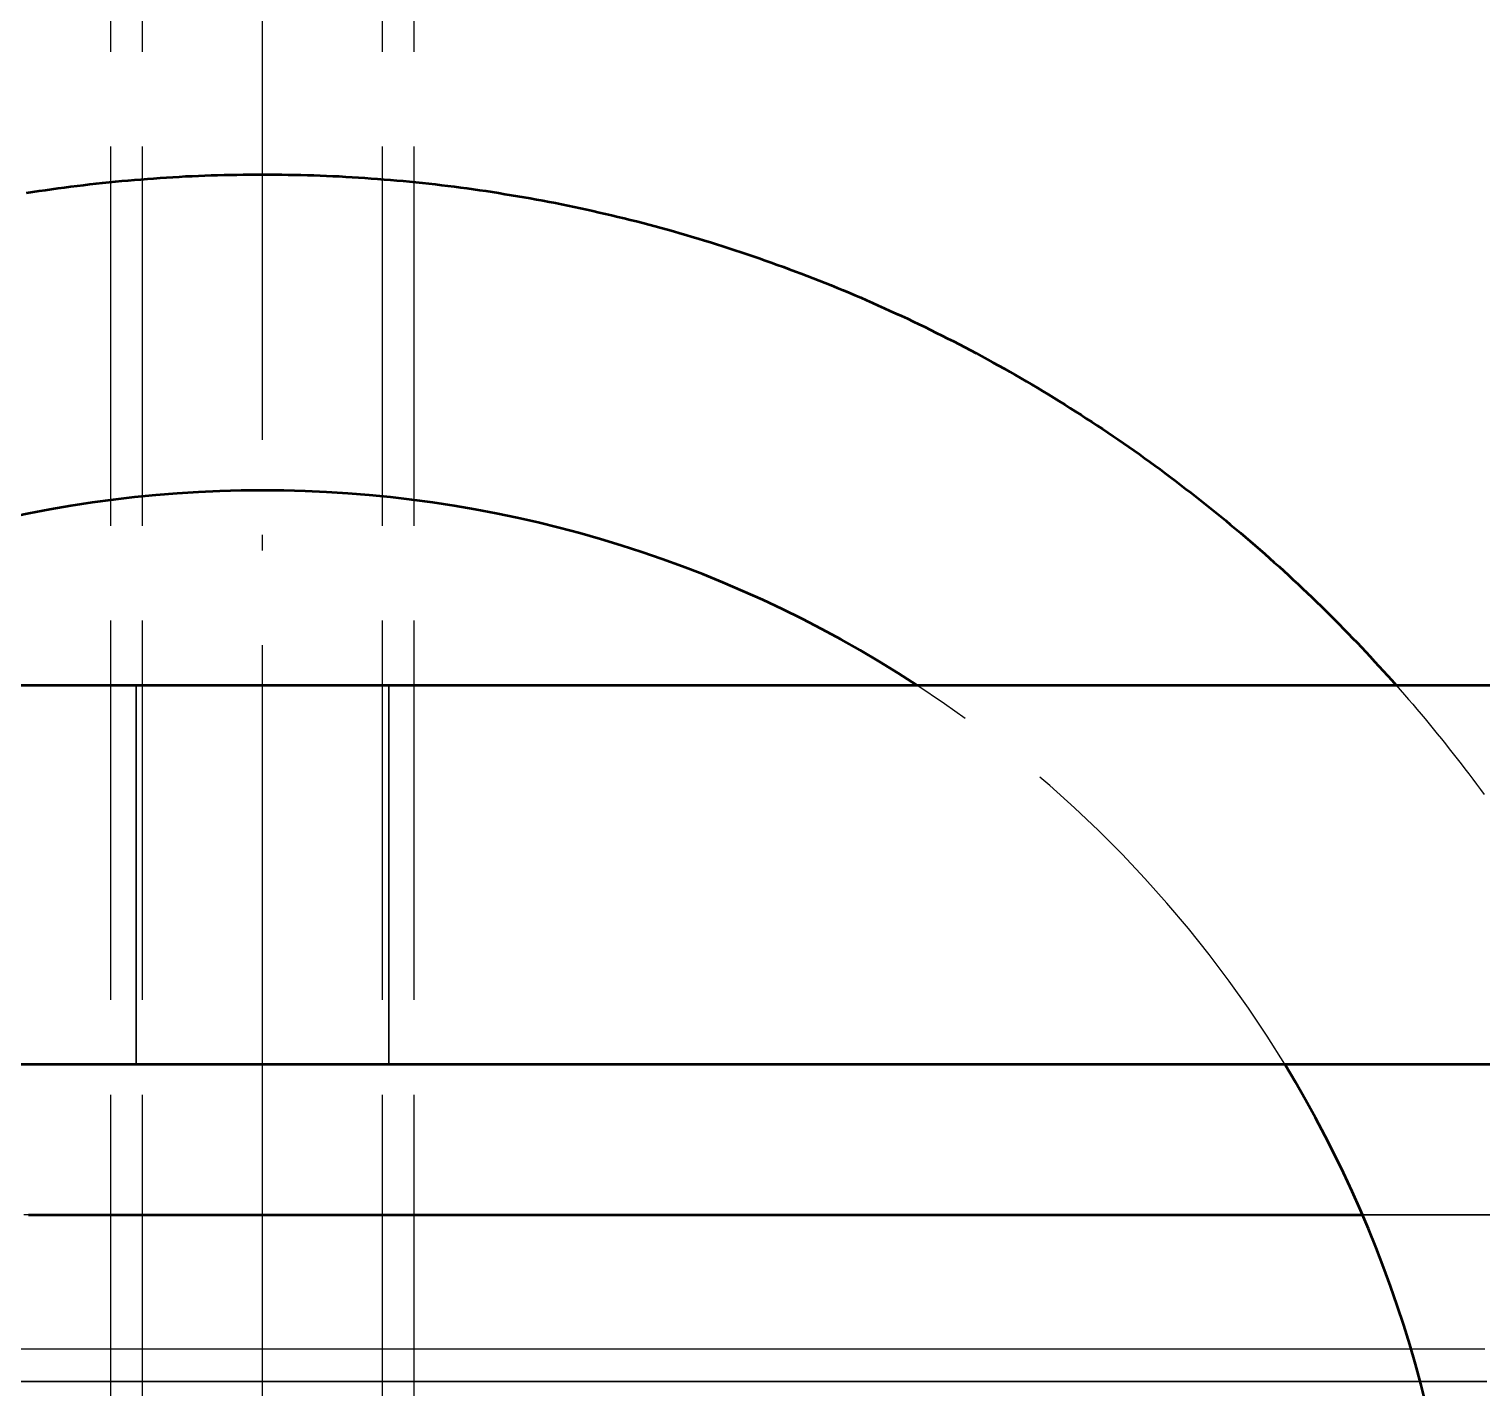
# Model space of a CAD drawing. Header units: millimetres. Extents: x 0 to 594, y 0 to 420.
# Drawn here: x 93.65 to 105.15, y 344.25 to 355 of the extents above; entities that cross this region are included whole.
import ezdxf

# ---------------------------------------------------------------- set-up
doc = ezdxf.new("R2010")
doc.units = ezdxf.units.MM
doc.linetypes.add('ISO02-TRAZOS', pattern=[3.75, 3, -0.75])
doc.linetypes.add('ISO04-TRAZO-PUNTO', pattern=[7.625, 6, -0.75, 0.125, -0.75])
for name, color, linetype, lineweight in [('01-VISIBLE', 7, 'CONTINUOUS', 50), ('02-OCULTA', 4, 'ISO02-TRAZOS', 25), ('03-EJE', 1, 'ISO04-TRAZO-PUNTO', 25)]:
    doc.layers.add(name, color=color, linetype=linetype, lineweight=lineweight)

msp = doc.modelspace()

# ---------------------------------------------------------------- linework, layer by layer
at = {"layer": '01-VISIBLE'}
for p, q in [((82.725, 349.81), (108.275, 349.81)), ((82.725, 346.81), (108.275, 346.81))]:
    msp.add_line(p, q, dxfattribs=at)
for points in [[(93.632, 353.703), (93.682, 353.711), (93.733, 353.719), (93.783, 353.726), (93.833, 353.733), (93.883, 353.74), (93.933, 353.747), (93.984, 353.754), (94.034, 353.76), (94.084, 353.766), (94.135, 353.772), (94.185, 353.778), (94.235, 353.783), (94.286, 353.788), (94.336, 353.793), (94.387, 353.798), (94.437, 353.803), (94.488, 353.807), (94.538, 353.811), (94.589, 353.815), (94.639, 353.819), (94.69, 353.823), (94.74, 353.826), (94.791, 353.829), (94.841, 353.832), (94.892, 353.835), (94.943, 353.837), (94.993, 353.839), (95.044, 353.841), (95.095, 353.843), (95.145, 353.845), (95.196, 353.846), (95.247, 353.847), (95.297, 353.848), (95.348, 353.849), (95.399, 353.85), (95.449, 353.85), (95.5, 353.85), (95.551, 353.85), (95.601, 353.85), (95.652, 353.849), (95.703, 353.848), (95.753, 353.847), (95.804, 353.846), (95.855, 353.845), (95.905, 353.843), (95.956, 353.841), (96.007, 353.839), (96.057, 353.837), (96.108, 353.835), (96.159, 353.832), (96.209, 353.829), (96.26, 353.826), (96.31, 353.823), (96.361, 353.819), (96.411, 353.815), (96.462, 353.811), (96.512, 353.807), (96.563, 353.803), (96.613, 353.798), (96.664, 353.793), (96.714, 353.788), (96.765, 353.783), (96.815, 353.778), (96.865, 353.772), (96.916, 353.766), (96.966, 353.76), (97.016, 353.754), (97.067, 353.747), (97.117, 353.74), (97.167, 353.733), (97.217, 353.726), (97.267, 353.719), (97.318, 353.711), (97.368, 353.703), (97.418, 353.695), (97.468, 353.687), (97.518, 353.679), (97.568, 353.67), (97.617, 353.661), (97.667, 353.652), (97.717, 353.643), (97.767, 353.633), (97.817, 353.624), (97.866, 353.614), (97.916, 353.604), (97.966, 353.593), (98.015, 353.583), (98.065, 353.572), (98.114, 353.561), (98.164, 353.55), (98.213, 353.539), (98.262, 353.527), (98.312, 353.515), (98.361, 353.503), (98.41, 353.491), (98.459, 353.479), (98.508, 353.466), (98.557, 353.453), (98.606, 353.44), (98.655, 353.427), (98.704, 353.413), (98.753, 353.4), (98.802, 353.386), (98.85, 353.372), (98.899, 353.357), (98.948, 353.343), (98.996, 353.328), (99.045, 353.313), (99.093, 353.298), (99.141, 353.283), (99.189, 353.267), (99.238, 353.252), (99.286, 353.236), (99.334, 353.22), (99.382, 353.203), (99.43, 353.187), (99.478, 353.17), (99.525, 353.153), (99.573, 353.136), (99.621, 353.119), (99.668, 353.101), (99.716, 353.083), (99.763, 353.065), (99.81, 353.047), (99.858, 353.029), (99.905, 353.01), (99.952, 352.992), (99.999, 352.973), (100.046, 352.954), (100.093, 352.934), (100.139, 352.915), (100.186, 352.895), (100.233, 352.875), (100.279, 352.855), (100.326, 352.835), (100.372, 352.814), (100.418, 352.793), (100.464, 352.772), (100.511, 352.751), (100.557, 352.73), (100.602, 352.709), (100.648, 352.687), (100.694, 352.665), (100.74, 352.643), (100.785, 352.621), (100.831, 352.598), (100.876, 352.576), (100.921, 352.553), (100.966, 352.53), (101.011, 352.506), (101.056, 352.483), (101.101, 352.459), (101.146, 352.436), (101.19, 352.412), (101.235, 352.387), (101.279, 352.363), (101.324, 352.338), (101.368, 352.314), (101.412, 352.289), (101.456, 352.264), (101.5, 352.238), (101.544, 352.213), (101.588, 352.187), (101.631, 352.161), (101.675, 352.135), (101.718, 352.109), (101.761, 352.083), (101.804, 352.056), (101.847, 352.029), (101.89, 352.002), (101.933, 351.975), (101.976, 351.948), (102.018, 351.92), (102.061, 351.893), (102.103, 351.865), (102.145, 351.837), (102.188, 351.809), (102.23, 351.78), (102.271, 351.752), (102.313, 351.723), (102.355, 351.694), (102.396, 351.665), (102.438, 351.636), (102.479, 351.606), (102.52, 351.577), (102.561, 351.547), (102.602, 351.517), (102.643, 351.487), (102.683, 351.456), (102.724, 351.426), (102.764, 351.395), (102.804, 351.364), (102.844, 351.333), (102.884, 351.302), (102.924, 351.271), (102.964, 351.239), (103.003, 351.208), (103.043, 351.176), (103.082, 351.144), (103.121, 351.112), (103.16, 351.079), (103.199, 351.047), (103.238, 351.014), (103.277, 350.981), (103.315, 350.948), (103.353, 350.915), (103.392, 350.882), (103.43, 350.848), (103.468, 350.815), (103.505, 350.781), (103.543, 350.747), (103.58, 350.713), (103.618, 350.679), (103.655, 350.644), (103.692, 350.61), (103.729, 350.575), (103.766, 350.54), (103.802, 350.505), (103.839, 350.47), (103.875, 350.434), (103.911, 350.399), (103.947, 350.363), (103.983, 350.327), (104.019, 350.291), (104.054, 350.255), (104.09, 350.219), (104.125, 350.182), (104.16, 350.146), (104.195, 350.109), (104.23, 350.072), (104.264, 350.035), (104.299, 349.998), (104.333, 349.961), (104.367, 349.923), (104.401, 349.886), (104.435, 349.848), (104.469, 349.81)], [(93.649, 345.62), (93.699, 345.62), (93.749, 345.62), (93.799, 345.62), (93.849, 345.62), (93.899, 345.62), (93.949, 345.62), (93.999, 345.62), (94.049, 345.62), (94.099, 345.62), (94.149, 345.62), (94.199, 345.62), (94.249, 345.62), (94.3, 345.62), (94.35, 345.62), (94.4, 345.62), (94.45, 345.62), (94.5, 345.62), (94.55, 345.62), (94.6, 345.62), (94.65, 345.62), (94.7, 345.62), (94.75, 345.62), (94.8, 345.62), (94.85, 345.62), (94.9, 345.62), (94.95, 345.62), (95, 345.62), (95.05, 345.62), (95.1, 345.62), (95.15, 345.62), (95.2, 345.62), (95.25, 345.62), (95.3, 345.62), (95.35, 345.62), (95.4, 345.62), (95.45, 345.62), (95.5, 345.62), (95.55, 345.62), (95.6, 345.62), (95.65, 345.62), (95.7, 345.62), (95.75, 345.62), (95.8, 345.62), (95.85, 345.62), (95.9, 345.62), (95.95, 345.62), (96, 345.62), (96.05, 345.62), (96.1, 345.62), (96.15, 345.62), (96.2, 345.62), (96.25, 345.62), (96.3, 345.62), (96.35, 345.62), (96.4, 345.62), (96.45, 345.62), (96.5, 345.62), (96.55, 345.62), (96.6, 345.62), (96.65, 345.62), (96.7, 345.62), (96.751, 345.62), (96.801, 345.62), (96.851, 345.62), (96.901, 345.62), (96.951, 345.62), (97.001, 345.62), (97.051, 345.62), (97.101, 345.62), (97.151, 345.62), (97.201, 345.62), (97.251, 345.62), (97.301, 345.62), (97.351, 345.62), (97.401, 345.62), (97.451, 345.62), (97.501, 345.62), (97.551, 345.62), (97.601, 345.62), (97.651, 345.62), (97.701, 345.62), (97.751, 345.62), (97.801, 345.62), (97.851, 345.62), (97.901, 345.62), (97.951, 345.62), (98.001, 345.62), (98.051, 345.62), (98.101, 345.62), (98.151, 345.62), (98.201, 345.62), (98.251, 345.62), (98.301, 345.62), (98.351, 345.62), (98.401, 345.62), (98.451, 345.62), (98.501, 345.62), (98.551, 345.62), (98.601, 345.62), (98.651, 345.62), (98.701, 345.62), (98.751, 345.62), (98.801, 345.62), (98.851, 345.62), (98.901, 345.62), (98.951, 345.62), (99.001, 345.62), (99.051, 345.62), (99.101, 345.62), (99.151, 345.62), (99.201, 345.62), (99.252, 345.62), (99.302, 345.62), (99.352, 345.62), (99.402, 345.62), (99.452, 345.62), (99.502, 345.62), (99.552, 345.62), (99.602, 345.62), (99.652, 345.62), (99.702, 345.62), (99.752, 345.62), (99.802, 345.62), (99.852, 345.62), (99.902, 345.62), (99.952, 345.62), (100.002, 345.62), (100.052, 345.62), (100.102, 345.62), (100.152, 345.62), (100.202, 345.62), (100.252, 345.62), (100.302, 345.62), (100.352, 345.62), (100.402, 345.62), (100.452, 345.62), (100.502, 345.62), (100.552, 345.62), (100.602, 345.62), (100.652, 345.62), (100.702, 345.62), (100.752, 345.62), (100.802, 345.62), (100.852, 345.62), (100.902, 345.62), (100.952, 345.62), (101.002, 345.62), (101.052, 345.62), (101.102, 345.62), (101.152, 345.62), (101.202, 345.62), (101.252, 345.62), (101.302, 345.62), (101.352, 345.62), (101.402, 345.62), (101.452, 345.62), (101.502, 345.62), (101.552, 345.62), (101.602, 345.62), (101.652, 345.62), (101.702, 345.62), (101.753, 345.62), (101.803, 345.62), (101.853, 345.62), (101.903, 345.62), (101.953, 345.62), (102.003, 345.62), (102.053, 345.62), (102.103, 345.62), (102.153, 345.62), (102.203, 345.62), (102.253, 345.62), (102.303, 345.62), (102.353, 345.62), (102.403, 345.62), (102.453, 345.62), (102.503, 345.62), (102.553, 345.62), (102.603, 345.62), (102.653, 345.62), (102.703, 345.62), (102.753, 345.62), (102.803, 345.62), (102.853, 345.62), (102.903, 345.62), (102.953, 345.62), (103.003, 345.62), (103.053, 345.62), (103.103, 345.62), (103.153, 345.62), (103.203, 345.62), (103.253, 345.62), (103.303, 345.62), (103.353, 345.62), (103.403, 345.62), (103.453, 345.62), (103.503, 345.62), (103.553, 345.62), (103.603, 345.62), (103.653, 345.62), (103.703, 345.62), (103.753, 345.62), (103.803, 345.62), (103.853, 345.62), (103.903, 345.62), (103.953, 345.62), (104.003, 345.62), (104.053, 345.62), (104.103, 345.62), (104.153, 345.62), (104.203, 345.62)]]:
    msp.add_lwpolyline(points, dxfattribs=at)
for start, end in [(56.8736, 123.1264), (0, 31.3889)]:
    msp.add_arc((95.5, 341.875), 9.475, start, end, dxfattribs=at)
at = {"layer": '02-OCULTA'}
for p, q in [((94.3, 257.32), (94.3, 358.898)), ((94.55, 257.32), (94.55, 358.898)), ((96.45, 257.32), (96.45, 358.898)), ((96.7, 257.32), (96.7, 358.898)), ((82.725, 349.81), (94.5, 349.81)), ((94.5, 349.81), (96.5, 349.81)), ((94.5, 349.81), (94.5, 346.81)), ((94.5, 346.81), (94.5, 349.81)), ((96.5, 349.81), (108.275, 349.81)), ((96.5, 349.81), (96.5, 346.81)), ((96.5, 346.81), (96.5, 349.81)), ((82.725, 346.81), (94.5, 346.81)), ((94.5, 346.81), (96.5, 346.81)), ((96.5, 346.81), (108.275, 346.81))]:
    msp.add_line(p, q, dxfattribs=at)
for points in [[(104.469, 349.81), (104.502, 349.772), (104.535, 349.734), (104.568, 349.696), (104.601, 349.658), (104.634, 349.619), (104.667, 349.58), (104.699, 349.542), (104.731, 349.503), (104.763, 349.464), (104.795, 349.425), (104.827, 349.385), (104.859, 349.346), (104.89, 349.306), (104.921, 349.267), (104.953, 349.227), (104.983, 349.187), (105.014, 349.147), (105.045, 349.107), (105.075, 349.066), (105.106, 349.026), (105.136, 348.985), (105.166, 348.945)], [(105.232, 345.62), (105.132, 345.62), (105.033, 345.62), (104.934, 345.62), (104.835, 345.62), (104.735, 345.62), (104.636, 345.62), (104.537, 345.62), (104.437, 345.62), (104.338, 345.62), (104.239, 345.62), (104.139, 345.62), (104.04, 345.62), (103.941, 345.62), (103.841, 345.62), (103.742, 345.62), (103.643, 345.62), (103.544, 345.62), (103.444, 345.62), (103.345, 345.62), (103.246, 345.62), (103.146, 345.62), (103.047, 345.62), (102.948, 345.62), (102.848, 345.62), (102.749, 345.62), (102.65, 345.62), (102.551, 345.62), (102.451, 345.62), (102.352, 345.62), (102.253, 345.62), (102.153, 345.62), (102.054, 345.62), (101.955, 345.62), (101.855, 345.62), (101.756, 345.62), (101.657, 345.62), (101.558, 345.62), (101.458, 345.62), (101.359, 345.62), (101.26, 345.62), (101.16, 345.62), (101.061, 345.62), (100.962, 345.62), (100.862, 345.62), (100.763, 345.62), (100.664, 345.62), (100.564, 345.62), (100.465, 345.62), (100.366, 345.62), (100.267, 345.62), (100.167, 345.62), (100.068, 345.62), (99.969, 345.62), (99.869, 345.62), (99.77, 345.62), (99.671, 345.62), (99.571, 345.62), (99.472, 345.62), (99.373, 345.62), (99.274, 345.62), (99.174, 345.62), (99.075, 345.62), (98.976, 345.62), (98.876, 345.62), (98.777, 345.62), (98.678, 345.62), (98.578, 345.62), (98.479, 345.62), (98.38, 345.62), (98.28, 345.62), (98.181, 345.62), (98.082, 345.62), (97.983, 345.62), (97.883, 345.62), (97.784, 345.62), (97.685, 345.62), (97.585, 345.62), (97.486, 345.62), (97.387, 345.62), (97.287, 345.62), (97.188, 345.62), (97.089, 345.62), (96.99, 345.62), (96.89, 345.62), (96.791, 345.62), (96.692, 345.62), (96.592, 345.62), (96.493, 345.62), (96.394, 345.62), (96.294, 345.62), (96.195, 345.62), (96.096, 345.62), (95.997, 345.62), (95.897, 345.62), (95.798, 345.62), (95.699, 345.62), (95.599, 345.62), (95.5, 345.62), (95.401, 345.62), (95.301, 345.62), (95.202, 345.62), (95.103, 345.62), (95.003, 345.62), (94.904, 345.62), (94.805, 345.62), (94.706, 345.62), (94.606, 345.62), (94.507, 345.62), (94.408, 345.62), (94.308, 345.62), (94.209, 345.62), (94.11, 345.62), (94.01, 345.62), (93.911, 345.62), (93.812, 345.62), (93.713, 345.62), (93.613, 345.62)], [(93.65, 345.62), (93.748, 345.62), (93.845, 345.62), (93.942, 345.62), (94.04, 345.62), (94.137, 345.62), (94.234, 345.62), (94.332, 345.62), (94.429, 345.62), (94.527, 345.62), (94.624, 345.62), (94.721, 345.62), (94.819, 345.62), (94.916, 345.62), (95.013, 345.62), (95.111, 345.62), (95.208, 345.62), (95.305, 345.62), (95.403, 345.62), (95.5, 345.62), (95.597, 345.62), (95.695, 345.62), (95.792, 345.62), (95.889, 345.62), (95.987, 345.62), (96.084, 345.62), (96.181, 345.62), (96.279, 345.62), (96.376, 345.62), (96.473, 345.62), (96.571, 345.62), (96.668, 345.62), (96.766, 345.62), (96.863, 345.62), (96.96, 345.62), (97.058, 345.62), (97.155, 345.62), (97.252, 345.62), (97.35, 345.62), (97.447, 345.62), (97.544, 345.62), (97.642, 345.62), (97.739, 345.62), (97.836, 345.62), (97.934, 345.62), (98.031, 345.62), (98.128, 345.62), (98.226, 345.62), (98.323, 345.62), (98.42, 345.62), (98.518, 345.62), (98.615, 345.62), (98.713, 345.62), (98.81, 345.62), (98.907, 345.62), (99.005, 345.62), (99.102, 345.62), (99.199, 345.62), (99.297, 345.62), (99.394, 345.62), (99.491, 345.62), (99.589, 345.62), (99.686, 345.62), (99.783, 345.62), (99.881, 345.62), (99.978, 345.62), (100.075, 345.62), (100.173, 345.62), (100.27, 345.62), (100.367, 345.62), (100.465, 345.62), (100.562, 345.62), (100.66, 345.62), (100.757, 345.62), (100.854, 345.62), (100.952, 345.62), (101.049, 345.62), (101.146, 345.62), (101.244, 345.62), (101.341, 345.62), (101.438, 345.62), (101.536, 345.62), (101.633, 345.62), (101.73, 345.62), (101.828, 345.62), (101.925, 345.62), (102.022, 345.62), (102.12, 345.62), (102.217, 345.62), (102.314, 345.62), (102.412, 345.62), (102.509, 345.62), (102.607, 345.62), (102.704, 345.62), (102.801, 345.62), (102.899, 345.62), (102.996, 345.62), (103.093, 345.62), (103.191, 345.62), (103.288, 345.62), (103.385, 345.62), (103.483, 345.62), (103.58, 345.62), (103.677, 345.62), (103.775, 345.62), (103.872, 345.62), (103.969, 345.62), (104.067, 345.62), (104.164, 345.62), (104.261, 345.62), (104.359, 345.62), (104.456, 345.62), (104.554, 345.62), (104.651, 345.62), (104.748, 345.62), (104.846, 345.62), (104.943, 345.62), (105.04, 345.62), (105.138, 345.62), (105.235, 345.62)], [(105.235, 345.62), (105.138, 345.62), (105.04, 345.62), (104.943, 345.62), (104.846, 345.62), (104.748, 345.62), (104.651, 345.62), (104.554, 345.62), (104.456, 345.62), (104.359, 345.62), (104.261, 345.62), (104.164, 345.62), (104.067, 345.62), (103.969, 345.62), (103.872, 345.62), (103.775, 345.62), (103.677, 345.62), (103.58, 345.62), (103.483, 345.62), (103.385, 345.62), (103.288, 345.62), (103.191, 345.62), (103.093, 345.62), (102.996, 345.62), (102.899, 345.62), (102.801, 345.62), (102.704, 345.62), (102.607, 345.62), (102.509, 345.62), (102.412, 345.62), (102.314, 345.62), (102.217, 345.62), (102.12, 345.62), (102.022, 345.62), (101.925, 345.62), (101.828, 345.62), (101.73, 345.62), (101.633, 345.62), (101.536, 345.62), (101.438, 345.62), (101.341, 345.62), (101.244, 345.62), (101.146, 345.62), (101.049, 345.62), (100.952, 345.62), (100.854, 345.62), (100.757, 345.62), (100.66, 345.62), (100.562, 345.62), (100.465, 345.62), (100.367, 345.62), (100.27, 345.62), (100.173, 345.62), (100.075, 345.62), (99.978, 345.62), (99.881, 345.62), (99.783, 345.62), (99.686, 345.62), (99.589, 345.62), (99.491, 345.62), (99.394, 345.62), (99.297, 345.62), (99.199, 345.62), (99.102, 345.62), (99.005, 345.62), (98.907, 345.62), (98.81, 345.62), (98.713, 345.62), (98.615, 345.62), (98.518, 345.62), (98.42, 345.62), (98.323, 345.62), (98.226, 345.62), (98.128, 345.62), (98.031, 345.62), (97.934, 345.62), (97.836, 345.62), (97.739, 345.62), (97.642, 345.62), (97.544, 345.62), (97.447, 345.62), (97.35, 345.62), (97.252, 345.62), (97.155, 345.62), (97.058, 345.62), (96.96, 345.62), (96.863, 345.62), (96.766, 345.62), (96.668, 345.62), (96.571, 345.62), (96.473, 345.62), (96.376, 345.62), (96.279, 345.62), (96.181, 345.62), (96.084, 345.62), (95.987, 345.62), (95.889, 345.62), (95.792, 345.62), (95.695, 345.62), (95.597, 345.62), (95.5, 345.62), (95.403, 345.62), (95.305, 345.62), (95.208, 345.62), (95.111, 345.62), (95.013, 345.62), (94.916, 345.62), (94.819, 345.62), (94.721, 345.62), (94.624, 345.62), (94.527, 345.62), (94.429, 345.62), (94.332, 345.62), (94.234, 345.62), (94.137, 345.62), (94.04, 345.62), (93.942, 345.62), (93.845, 345.62), (93.748, 345.62), (93.65, 345.62)], [(104.203, 345.62), (104.254, 345.62), (104.304, 345.62), (104.355, 345.62), (104.405, 345.62), (104.455, 345.62), (104.506, 345.62), (104.556, 345.62), (104.607, 345.62), (104.657, 345.62), (104.707, 345.62), (104.758, 345.62), (104.808, 345.62), (104.859, 345.62), (104.909, 345.62), (104.959, 345.62), (105.01, 345.62), (105.06, 345.62), (105.111, 345.62), (105.161, 345.62)], [(105.17, 344.556), (105.073, 344.556), (104.977, 344.556), (104.88, 344.556), (104.783, 344.556), (104.687, 344.556), (104.59, 344.556), (104.493, 344.556), (104.396, 344.556), (104.3, 344.556), (104.203, 344.556), (104.106, 344.556), (104.01, 344.556), (103.913, 344.556), (103.816, 344.556), (103.72, 344.556), (103.623, 344.556), (103.526, 344.556), (103.429, 344.556), (103.333, 344.556), (103.236, 344.556), (103.139, 344.556), (103.043, 344.556), (102.946, 344.556), (102.849, 344.556), (102.753, 344.556), (102.656, 344.556), (102.559, 344.556), (102.462, 344.556), (102.366, 344.556), (102.269, 344.556), (102.172, 344.556), (102.076, 344.556), (101.979, 344.556), (101.882, 344.556), (101.786, 344.556), (101.689, 344.556), (101.592, 344.556), (101.495, 344.556), (101.399, 344.556), (101.302, 344.556), (101.205, 344.556), (101.109, 344.556), (101.012, 344.556), (100.915, 344.556), (100.819, 344.556), (100.722, 344.556), (100.625, 344.556), (100.528, 344.556), (100.432, 344.556), (100.335, 344.556), (100.238, 344.556), (100.142, 344.556), (100.045, 344.556), (99.948, 344.556), (99.852, 344.556), (99.755, 344.556), (99.658, 344.556), (99.561, 344.556), (99.465, 344.556), (99.368, 344.556), (99.271, 344.556), (99.175, 344.556), (99.078, 344.556), (98.981, 344.556), (98.885, 344.556), (98.788, 344.556), (98.691, 344.556), (98.594, 344.556), (98.498, 344.556), (98.401, 344.556), (98.304, 344.556), (98.208, 344.556), (98.111, 344.556), (98.014, 344.556), (97.918, 344.556), (97.821, 344.556), (97.724, 344.556), (97.627, 344.556), (97.531, 344.556), (97.434, 344.556), (97.337, 344.556), (97.241, 344.556), (97.144, 344.556), (97.047, 344.556), (96.951, 344.556), (96.854, 344.556), (96.757, 344.556), (96.66, 344.556), (96.564, 344.556), (96.467, 344.556), (96.37, 344.556), (96.274, 344.556), (96.177, 344.556), (96.08, 344.556), (95.984, 344.556), (95.887, 344.556), (95.79, 344.556), (95.693, 344.556), (95.597, 344.556), (95.5, 344.556), (95.403, 344.556), (95.307, 344.556), (95.21, 344.556), (95.113, 344.556), (95.017, 344.556), (94.92, 344.556), (94.823, 344.556), (94.726, 344.556), (94.63, 344.556), (94.533, 344.556), (94.436, 344.556), (94.34, 344.556), (94.243, 344.556), (94.146, 344.556), (94.05, 344.556), (93.953, 344.556), (93.856, 344.556), (93.759, 344.556), (93.663, 344.556), (93.566, 344.556)], [(105.17, 344.556), (105.073, 344.556), (104.977, 344.556), (104.88, 344.556), (104.783, 344.556), (104.687, 344.556), (104.59, 344.556), (104.493, 344.556), (104.396, 344.556), (104.3, 344.556), (104.203, 344.556), (104.106, 344.556), (104.01, 344.556), (103.913, 344.556), (103.816, 344.556), (103.72, 344.556), (103.623, 344.556), (103.526, 344.556), (103.429, 344.556), (103.333, 344.556), (103.236, 344.556), (103.139, 344.556), (103.043, 344.556), (102.946, 344.556), (102.849, 344.556), (102.753, 344.556), (102.656, 344.556), (102.559, 344.556), (102.462, 344.556), (102.366, 344.556), (102.269, 344.556), (102.172, 344.556), (102.076, 344.556), (101.979, 344.556), (101.882, 344.556), (101.786, 344.556), (101.689, 344.556), (101.592, 344.556), (101.495, 344.556), (101.399, 344.556), (101.302, 344.556), (101.205, 344.556), (101.109, 344.556), (101.012, 344.556), (100.915, 344.556), (100.819, 344.556), (100.722, 344.556), (100.625, 344.556), (100.528, 344.556), (100.432, 344.556), (100.335, 344.556), (100.238, 344.556), (100.142, 344.556), (100.045, 344.556), (99.948, 344.556), (99.852, 344.556), (99.755, 344.556), (99.658, 344.556), (99.561, 344.556), (99.465, 344.556), (99.368, 344.556), (99.271, 344.556), (99.175, 344.556), (99.078, 344.556), (98.981, 344.556), (98.885, 344.556), (98.788, 344.556), (98.691, 344.556), (98.594, 344.556), (98.498, 344.556), (98.401, 344.556), (98.304, 344.556), (98.208, 344.556), (98.111, 344.556), (98.014, 344.556), (97.918, 344.556), (97.821, 344.556), (97.724, 344.556), (97.627, 344.556), (97.531, 344.556), (97.434, 344.556), (97.337, 344.556), (97.241, 344.556), (97.144, 344.556), (97.047, 344.556), (96.951, 344.556), (96.854, 344.556), (96.757, 344.556), (96.66, 344.556), (96.564, 344.556), (96.467, 344.556), (96.37, 344.556), (96.274, 344.556), (96.177, 344.556), (96.08, 344.556), (95.984, 344.556), (95.887, 344.556), (95.79, 344.556), (95.693, 344.556), (95.597, 344.556), (95.5, 344.556), (95.403, 344.556), (95.307, 344.556), (95.21, 344.556), (95.113, 344.556), (95.017, 344.556), (94.92, 344.556), (94.823, 344.556), (94.726, 344.556), (94.63, 344.556), (94.533, 344.556), (94.436, 344.556), (94.34, 344.556), (94.243, 344.556), (94.146, 344.556), (94.05, 344.556), (93.953, 344.556), (93.856, 344.556), (93.759, 344.556), (93.663, 344.556), (93.566, 344.556)], [(105.186, 344.3), (105.09, 344.3), (104.994, 344.3), (104.898, 344.3), (104.802, 344.3), (104.706, 344.3), (104.611, 344.3), (104.515, 344.3), (104.419, 344.3), (104.323, 344.3), (104.227, 344.3), (104.131, 344.3), (104.035, 344.3), (103.939, 344.3), (103.843, 344.3), (103.747, 344.3), (103.651, 344.3), (103.556, 344.3), (103.46, 344.3), (103.364, 344.3), (103.268, 344.3), (103.172, 344.3), (103.076, 344.3), (102.98, 344.3), (102.884, 344.3), (102.788, 344.3), (102.692, 344.3), (102.597, 344.3), (102.501, 344.3), (102.405, 344.3), (102.309, 344.3), (102.213, 344.3), (102.117, 344.3), (102.021, 344.3), (101.925, 344.3), (101.829, 344.3), (101.733, 344.3), (101.638, 344.3), (101.542, 344.3), (101.446, 344.3), (101.35, 344.3), (101.254, 344.3), (101.158, 344.3), (101.062, 344.3), (100.966, 344.3), (100.87, 344.3), (100.775, 344.3), (100.679, 344.3), (100.583, 344.3), (100.487, 344.3), (100.391, 344.3), (100.295, 344.3), (100.199, 344.3), (100.103, 344.3), (100.007, 344.3), (99.911, 344.3), (99.816, 344.3), (99.72, 344.3), (99.624, 344.3), (99.528, 344.3), (99.432, 344.3), (99.336, 344.3), (99.24, 344.3), (99.144, 344.3), (99.048, 344.3), (98.952, 344.3), (98.856, 344.3), (98.761, 344.3), (98.665, 344.3), (98.569, 344.3), (98.473, 344.3), (98.377, 344.3), (98.281, 344.3), (98.185, 344.3), (98.089, 344.3), (97.993, 344.3), (97.897, 344.3), (97.802, 344.3), (97.706, 344.3), (97.61, 344.3), (97.514, 344.3), (97.418, 344.3), (97.322, 344.3), (97.226, 344.3), (97.13, 344.3), (97.034, 344.3), (96.938, 344.3), (96.843, 344.3), (96.747, 344.3), (96.651, 344.3), (96.555, 344.3), (96.459, 344.3), (96.363, 344.3), (96.267, 344.3), (96.171, 344.3), (96.075, 344.3), (95.98, 344.3), (95.884, 344.3), (95.788, 344.3), (95.692, 344.3), (95.596, 344.3), (95.5, 344.3), (95.404, 344.3), (95.308, 344.3), (95.212, 344.3), (95.116, 344.3), (95.02, 344.3), (94.925, 344.3), (94.829, 344.3), (94.733, 344.3), (94.637, 344.3), (94.541, 344.3), (94.445, 344.3), (94.349, 344.3), (94.253, 344.3), (94.157, 344.3), (94.061, 344.3), (93.966, 344.3), (93.87, 344.3), (93.774, 344.3), (93.678, 344.3), (93.582, 344.3)], [(93.582, 344.3), (93.678, 344.3), (93.774, 344.3), (93.87, 344.3), (93.966, 344.3), (94.061, 344.3), (94.157, 344.3), (94.253, 344.3), (94.349, 344.3), (94.445, 344.3), (94.541, 344.3), (94.637, 344.3), (94.733, 344.3), (94.829, 344.3), (94.925, 344.3), (95.02, 344.3), (95.116, 344.3), (95.212, 344.3), (95.308, 344.3), (95.404, 344.3), (95.5, 344.3), (95.596, 344.3), (95.692, 344.3), (95.788, 344.3), (95.884, 344.3), (95.98, 344.3), (96.075, 344.3), (96.171, 344.3), (96.267, 344.3), (96.363, 344.3), (96.459, 344.3), (96.555, 344.3), (96.651, 344.3), (96.747, 344.3), (96.843, 344.3), (96.938, 344.3), (97.034, 344.3), (97.13, 344.3), (97.226, 344.3), (97.322, 344.3), (97.418, 344.3), (97.514, 344.3), (97.61, 344.3), (97.706, 344.3), (97.802, 344.3), (97.897, 344.3), (97.993, 344.3), (98.089, 344.3), (98.185, 344.3), (98.281, 344.3), (98.377, 344.3), (98.473, 344.3), (98.569, 344.3), (98.665, 344.3), (98.761, 344.3), (98.856, 344.3), (98.952, 344.3), (99.048, 344.3), (99.144, 344.3), (99.24, 344.3), (99.336, 344.3), (99.432, 344.3), (99.528, 344.3), (99.624, 344.3), (99.72, 344.3), (99.816, 344.3), (99.911, 344.3), (100.007, 344.3), (100.103, 344.3), (100.199, 344.3), (100.295, 344.3), (100.391, 344.3), (100.487, 344.3), (100.583, 344.3), (100.679, 344.3), (100.775, 344.3), (100.87, 344.3), (100.966, 344.3), (101.062, 344.3), (101.158, 344.3), (101.254, 344.3), (101.35, 344.3), (101.446, 344.3), (101.542, 344.3), (101.638, 344.3), (101.733, 344.3), (101.829, 344.3), (101.925, 344.3), (102.021, 344.3), (102.117, 344.3), (102.213, 344.3), (102.309, 344.3), (102.405, 344.3), (102.501, 344.3), (102.597, 344.3), (102.692, 344.3), (102.788, 344.3), (102.884, 344.3), (102.98, 344.3), (103.076, 344.3), (103.172, 344.3), (103.268, 344.3), (103.364, 344.3), (103.46, 344.3), (103.556, 344.3), (103.651, 344.3), (103.747, 344.3), (103.843, 344.3), (103.939, 344.3), (104.035, 344.3), (104.131, 344.3), (104.227, 344.3), (104.323, 344.3), (104.419, 344.3), (104.515, 344.3), (104.611, 344.3), (104.706, 344.3), (104.802, 344.3), (104.898, 344.3), (104.994, 344.3), (105.09, 344.3), (105.186, 344.3)], [(105.186, 344.3), (105.09, 344.3), (104.994, 344.3), (104.898, 344.3), (104.802, 344.3), (104.706, 344.3), (104.611, 344.3), (104.515, 344.3), (104.419, 344.3), (104.323, 344.3), (104.227, 344.3), (104.131, 344.3), (104.035, 344.3), (103.939, 344.3), (103.843, 344.3), (103.747, 344.3), (103.651, 344.3), (103.556, 344.3), (103.46, 344.3), (103.364, 344.3), (103.268, 344.3), (103.172, 344.3), (103.076, 344.3), (102.98, 344.3), (102.884, 344.3), (102.788, 344.3), (102.692, 344.3), (102.597, 344.3), (102.501, 344.3), (102.405, 344.3), (102.309, 344.3), (102.213, 344.3), (102.117, 344.3), (102.021, 344.3), (101.925, 344.3), (101.829, 344.3), (101.733, 344.3), (101.638, 344.3), (101.542, 344.3), (101.446, 344.3), (101.35, 344.3), (101.254, 344.3), (101.158, 344.3), (101.062, 344.3), (100.966, 344.3), (100.87, 344.3), (100.775, 344.3), (100.679, 344.3), (100.583, 344.3), (100.487, 344.3), (100.391, 344.3), (100.295, 344.3), (100.199, 344.3), (100.103, 344.3), (100.007, 344.3), (99.911, 344.3), (99.816, 344.3), (99.72, 344.3), (99.624, 344.3), (99.528, 344.3), (99.432, 344.3), (99.336, 344.3), (99.24, 344.3), (99.144, 344.3), (99.048, 344.3), (98.952, 344.3), (98.856, 344.3), (98.761, 344.3), (98.665, 344.3), (98.569, 344.3), (98.473, 344.3), (98.377, 344.3), (98.281, 344.3), (98.185, 344.3), (98.089, 344.3), (97.993, 344.3), (97.897, 344.3), (97.802, 344.3), (97.706, 344.3), (97.61, 344.3), (97.514, 344.3), (97.418, 344.3), (97.322, 344.3), (97.226, 344.3), (97.13, 344.3), (97.034, 344.3), (96.938, 344.3), (96.843, 344.3), (96.747, 344.3), (96.651, 344.3), (96.555, 344.3), (96.459, 344.3), (96.363, 344.3), (96.267, 344.3), (96.171, 344.3), (96.075, 344.3), (95.98, 344.3), (95.884, 344.3), (95.788, 344.3), (95.692, 344.3), (95.596, 344.3), (95.5, 344.3), (95.404, 344.3), (95.308, 344.3), (95.212, 344.3), (95.116, 344.3), (95.02, 344.3), (94.925, 344.3), (94.829, 344.3), (94.733, 344.3), (94.637, 344.3), (94.541, 344.3), (94.445, 344.3), (94.349, 344.3), (94.253, 344.3), (94.157, 344.3), (94.061, 344.3), (93.966, 344.3), (93.87, 344.3), (93.774, 344.3), (93.678, 344.3), (93.582, 344.3)], [(93.582, 344.3), (93.678, 344.3), (93.774, 344.3), (93.87, 344.3), (93.966, 344.3), (94.061, 344.3), (94.157, 344.3), (94.253, 344.3), (94.349, 344.3), (94.445, 344.3), (94.541, 344.3), (94.637, 344.3), (94.733, 344.3), (94.829, 344.3), (94.925, 344.3), (95.02, 344.3), (95.116, 344.3), (95.212, 344.3), (95.308, 344.3), (95.404, 344.3), (95.5, 344.3), (95.596, 344.3), (95.692, 344.3), (95.788, 344.3), (95.884, 344.3), (95.98, 344.3), (96.075, 344.3), (96.171, 344.3), (96.267, 344.3), (96.363, 344.3), (96.459, 344.3), (96.555, 344.3), (96.651, 344.3), (96.747, 344.3), (96.843, 344.3), (96.938, 344.3), (97.034, 344.3), (97.13, 344.3), (97.226, 344.3), (97.322, 344.3), (97.418, 344.3), (97.514, 344.3), (97.61, 344.3), (97.706, 344.3), (97.802, 344.3), (97.897, 344.3), (97.993, 344.3), (98.089, 344.3), (98.185, 344.3), (98.281, 344.3), (98.377, 344.3), (98.473, 344.3), (98.569, 344.3), (98.665, 344.3), (98.761, 344.3), (98.856, 344.3), (98.952, 344.3), (99.048, 344.3), (99.144, 344.3), (99.24, 344.3), (99.336, 344.3), (99.432, 344.3), (99.528, 344.3), (99.624, 344.3), (99.72, 344.3), (99.816, 344.3), (99.911, 344.3), (100.007, 344.3), (100.103, 344.3), (100.199, 344.3), (100.295, 344.3), (100.391, 344.3), (100.487, 344.3), (100.583, 344.3), (100.679, 344.3), (100.775, 344.3), (100.87, 344.3), (100.966, 344.3), (101.062, 344.3), (101.158, 344.3), (101.254, 344.3), (101.35, 344.3), (101.446, 344.3), (101.542, 344.3), (101.638, 344.3), (101.733, 344.3), (101.829, 344.3), (101.925, 344.3), (102.021, 344.3), (102.117, 344.3), (102.213, 344.3), (102.309, 344.3), (102.405, 344.3), (102.501, 344.3), (102.597, 344.3), (102.692, 344.3), (102.788, 344.3), (102.884, 344.3), (102.98, 344.3), (103.076, 344.3), (103.172, 344.3), (103.268, 344.3), (103.364, 344.3), (103.46, 344.3), (103.556, 344.3), (103.651, 344.3), (103.747, 344.3), (103.843, 344.3), (103.939, 344.3), (104.035, 344.3), (104.131, 344.3), (104.227, 344.3), (104.323, 344.3), (104.419, 344.3), (104.515, 344.3), (104.611, 344.3), (104.706, 344.3), (104.802, 344.3), (104.898, 344.3), (104.994, 344.3), (105.09, 344.3), (105.186, 344.3)], [(105.153, 344.3), (105.055, 344.3), (104.957, 344.3), (104.86, 344.3), (104.763, 344.3), (104.665, 344.3), (104.567, 344.3), (104.47, 344.3), (104.372, 344.3), (104.275, 344.3), (104.177, 344.3), (104.08, 344.3), (103.983, 344.3), (103.885, 344.3), (103.787, 344.3), (103.69, 344.3), (103.593, 344.3), (103.495, 344.3), (103.397, 344.3), (103.3, 344.3), (103.203, 344.3), (103.105, 344.3), (103.008, 344.3), (102.91, 344.3), (102.812, 344.3), (102.715, 344.3), (102.618, 344.3), (102.52, 344.3), (102.422, 344.3), (102.325, 344.3), (102.228, 344.3), (102.13, 344.3), (102.032, 344.3), (101.935, 344.3), (101.838, 344.3), (101.74, 344.3), (101.642, 344.3), (101.545, 344.3), (101.447, 344.3), (101.35, 344.3), (101.252, 344.3), (101.155, 344.3), (101.057, 344.3), (100.96, 344.3), (100.862, 344.3), (100.765, 344.3), (100.668, 344.3), (100.57, 344.3), (100.472, 344.3), (100.375, 344.3), (100.278, 344.3), (100.18, 344.3), (100.082, 344.3), (99.985, 344.3), (99.888, 344.3), (99.79, 344.3), (99.692, 344.3), (99.595, 344.3), (99.497, 344.3), (99.4, 344.3), (99.302, 344.3), (99.205, 344.3), (99.107, 344.3), (99.01, 344.3), (98.912, 344.3), (98.815, 344.3), (98.718, 344.3), (98.62, 344.3), (98.522, 344.3), (98.425, 344.3), (98.328, 344.3), (98.23, 344.3), (98.132, 344.3), (98.035, 344.3), (97.938, 344.3), (97.84, 344.3), (97.742, 344.3), (97.645, 344.3), (97.547, 344.3), (97.45, 344.3), (97.352, 344.3), (97.255, 344.3), (97.157, 344.3), (97.06, 344.3), (96.962, 344.3), (96.865, 344.3), (96.767, 344.3), (96.67, 344.3), (96.572, 344.3), (96.475, 344.3), (96.377, 344.3), (96.28, 344.3), (96.182, 344.3), (96.085, 344.3), (95.987, 344.3), (95.89, 344.3), (95.792, 344.3), (95.695, 344.3), (95.597, 344.3), (95.5, 344.3), (95.403, 344.3), (95.305, 344.3), (95.207, 344.3), (95.11, 344.3), (95.013, 344.3), (94.915, 344.3), (94.817, 344.3), (94.72, 344.3), (94.623, 344.3), (94.525, 344.3), (94.427, 344.3), (94.33, 344.3), (94.233, 344.3), (94.135, 344.3), (94.037, 344.3), (93.94, 344.3), (93.843, 344.3), (93.745, 344.3), (93.647, 344.3)], [(93.647, 344.3), (93.745, 344.3), (93.843, 344.3), (93.94, 344.3), (94.037, 344.3), (94.135, 344.3), (94.233, 344.3), (94.33, 344.3), (94.427, 344.3), (94.525, 344.3), (94.623, 344.3), (94.72, 344.3), (94.817, 344.3), (94.915, 344.3), (95.013, 344.3), (95.11, 344.3), (95.207, 344.3), (95.305, 344.3), (95.403, 344.3), (95.5, 344.3), (95.597, 344.3), (95.695, 344.3), (95.792, 344.3), (95.89, 344.3), (95.987, 344.3), (96.085, 344.3), (96.182, 344.3), (96.28, 344.3), (96.377, 344.3), (96.475, 344.3), (96.572, 344.3), (96.67, 344.3), (96.767, 344.3), (96.865, 344.3), (96.962, 344.3), (97.06, 344.3), (97.157, 344.3), (97.255, 344.3), (97.352, 344.3), (97.45, 344.3), (97.547, 344.3), (97.645, 344.3), (97.742, 344.3), (97.84, 344.3), (97.938, 344.3), (98.035, 344.3), (98.132, 344.3), (98.23, 344.3), (98.328, 344.3), (98.425, 344.3), (98.522, 344.3), (98.62, 344.3), (98.718, 344.3), (98.815, 344.3), (98.912, 344.3), (99.01, 344.3), (99.107, 344.3), (99.205, 344.3), (99.302, 344.3), (99.4, 344.3), (99.497, 344.3), (99.595, 344.3), (99.692, 344.3), (99.79, 344.3), (99.888, 344.3), (99.985, 344.3), (100.082, 344.3), (100.18, 344.3), (100.278, 344.3), (100.375, 344.3), (100.472, 344.3), (100.57, 344.3), (100.668, 344.3), (100.765, 344.3), (100.862, 344.3), (100.96, 344.3), (101.057, 344.3), (101.155, 344.3), (101.252, 344.3), (101.35, 344.3), (101.447, 344.3), (101.545, 344.3), (101.642, 344.3), (101.74, 344.3), (101.838, 344.3), (101.935, 344.3), (102.032, 344.3), (102.13, 344.3), (102.228, 344.3), (102.325, 344.3), (102.422, 344.3), (102.52, 344.3), (102.618, 344.3), (102.715, 344.3), (102.812, 344.3), (102.91, 344.3), (103.008, 344.3), (103.105, 344.3), (103.203, 344.3), (103.3, 344.3), (103.397, 344.3), (103.495, 344.3), (103.593, 344.3), (103.69, 344.3), (103.787, 344.3), (103.885, 344.3), (103.983, 344.3), (104.08, 344.3), (104.177, 344.3), (104.275, 344.3), (104.372, 344.3), (104.47, 344.3), (104.567, 344.3), (104.665, 344.3), (104.763, 344.3), (104.86, 344.3), (104.957, 344.3), (105.055, 344.3), (105.153, 344.3)], [(105.153, 344.3), (105.055, 344.3), (104.957, 344.3), (104.86, 344.3), (104.763, 344.3), (104.665, 344.3), (104.567, 344.3), (104.47, 344.3), (104.372, 344.3), (104.275, 344.3), (104.177, 344.3), (104.08, 344.3), (103.983, 344.3), (103.885, 344.3), (103.787, 344.3), (103.69, 344.3), (103.593, 344.3), (103.495, 344.3), (103.397, 344.3), (103.3, 344.3), (103.203, 344.3), (103.105, 344.3), (103.008, 344.3), (102.91, 344.3), (102.812, 344.3), (102.715, 344.3), (102.618, 344.3), (102.52, 344.3), (102.422, 344.3), (102.325, 344.3), (102.228, 344.3), (102.13, 344.3), (102.032, 344.3), (101.935, 344.3), (101.838, 344.3), (101.74, 344.3), (101.642, 344.3), (101.545, 344.3), (101.447, 344.3), (101.35, 344.3), (101.252, 344.3), (101.155, 344.3), (101.057, 344.3), (100.96, 344.3), (100.862, 344.3), (100.765, 344.3), (100.668, 344.3), (100.57, 344.3), (100.472, 344.3), (100.375, 344.3), (100.278, 344.3), (100.18, 344.3), (100.082, 344.3), (99.985, 344.3), (99.888, 344.3), (99.79, 344.3), (99.692, 344.3), (99.595, 344.3), (99.497, 344.3), (99.4, 344.3), (99.302, 344.3), (99.205, 344.3), (99.107, 344.3), (99.01, 344.3), (98.912, 344.3), (98.815, 344.3), (98.718, 344.3), (98.62, 344.3), (98.522, 344.3), (98.425, 344.3), (98.328, 344.3), (98.23, 344.3), (98.132, 344.3), (98.035, 344.3), (97.938, 344.3), (97.84, 344.3), (97.742, 344.3), (97.645, 344.3), (97.547, 344.3), (97.45, 344.3), (97.352, 344.3), (97.255, 344.3), (97.157, 344.3), (97.06, 344.3), (96.962, 344.3), (96.865, 344.3), (96.767, 344.3), (96.67, 344.3), (96.572, 344.3), (96.475, 344.3), (96.377, 344.3), (96.28, 344.3), (96.182, 344.3), (96.085, 344.3), (95.987, 344.3), (95.89, 344.3), (95.792, 344.3), (95.695, 344.3), (95.597, 344.3), (95.5, 344.3), (95.403, 344.3), (95.305, 344.3), (95.207, 344.3), (95.11, 344.3), (95.013, 344.3), (94.915, 344.3), (94.817, 344.3), (94.72, 344.3), (94.623, 344.3), (94.525, 344.3), (94.427, 344.3), (94.33, 344.3), (94.233, 344.3), (94.135, 344.3), (94.037, 344.3), (93.94, 344.3), (93.843, 344.3), (93.745, 344.3), (93.647, 344.3)], [(93.647, 344.3), (93.745, 344.3), (93.843, 344.3), (93.94, 344.3), (94.037, 344.3), (94.135, 344.3), (94.233, 344.3), (94.33, 344.3), (94.427, 344.3), (94.525, 344.3), (94.623, 344.3), (94.72, 344.3), (94.817, 344.3), (94.915, 344.3), (95.013, 344.3), (95.11, 344.3), (95.207, 344.3), (95.305, 344.3), (95.403, 344.3), (95.5, 344.3), (95.597, 344.3), (95.695, 344.3), (95.792, 344.3), (95.89, 344.3), (95.987, 344.3), (96.085, 344.3), (96.182, 344.3), (96.28, 344.3), (96.377, 344.3), (96.475, 344.3), (96.572, 344.3), (96.67, 344.3), (96.767, 344.3), (96.865, 344.3), (96.962, 344.3), (97.06, 344.3), (97.157, 344.3), (97.255, 344.3), (97.352, 344.3), (97.45, 344.3), (97.547, 344.3), (97.645, 344.3), (97.742, 344.3), (97.84, 344.3), (97.938, 344.3), (98.035, 344.3), (98.132, 344.3), (98.23, 344.3), (98.328, 344.3), (98.425, 344.3), (98.522, 344.3), (98.62, 344.3), (98.718, 344.3), (98.815, 344.3), (98.912, 344.3), (99.01, 344.3), (99.107, 344.3), (99.205, 344.3), (99.302, 344.3), (99.4, 344.3), (99.497, 344.3), (99.595, 344.3), (99.692, 344.3), (99.79, 344.3), (99.888, 344.3), (99.985, 344.3), (100.082, 344.3), (100.18, 344.3), (100.278, 344.3), (100.375, 344.3), (100.472, 344.3), (100.57, 344.3), (100.668, 344.3), (100.765, 344.3), (100.862, 344.3), (100.96, 344.3), (101.057, 344.3), (101.155, 344.3), (101.252, 344.3), (101.35, 344.3), (101.447, 344.3), (101.545, 344.3), (101.642, 344.3), (101.74, 344.3), (101.838, 344.3), (101.935, 344.3), (102.032, 344.3), (102.13, 344.3), (102.228, 344.3), (102.325, 344.3), (102.422, 344.3), (102.52, 344.3), (102.618, 344.3), (102.715, 344.3), (102.812, 344.3), (102.91, 344.3), (103.008, 344.3), (103.105, 344.3), (103.203, 344.3), (103.3, 344.3), (103.397, 344.3), (103.495, 344.3), (103.593, 344.3), (103.69, 344.3), (103.787, 344.3), (103.885, 344.3), (103.983, 344.3), (104.08, 344.3), (104.177, 344.3), (104.275, 344.3), (104.372, 344.3), (104.47, 344.3), (104.567, 344.3), (104.665, 344.3), (104.763, 344.3), (104.86, 344.3), (104.957, 344.3), (105.055, 344.3), (105.153, 344.3)]]:
    msp.add_lwpolyline(points, dxfattribs=at)
msp.add_arc((95.5, 341.875), 9.475, 31.3889, 56.8736, dxfattribs=at)
at = {"layer": '03-EJE'}
msp.add_line((95.5, 245), (95.5, 365.518), dxfattribs=at)

doc.saveas('drawing.dxf')
